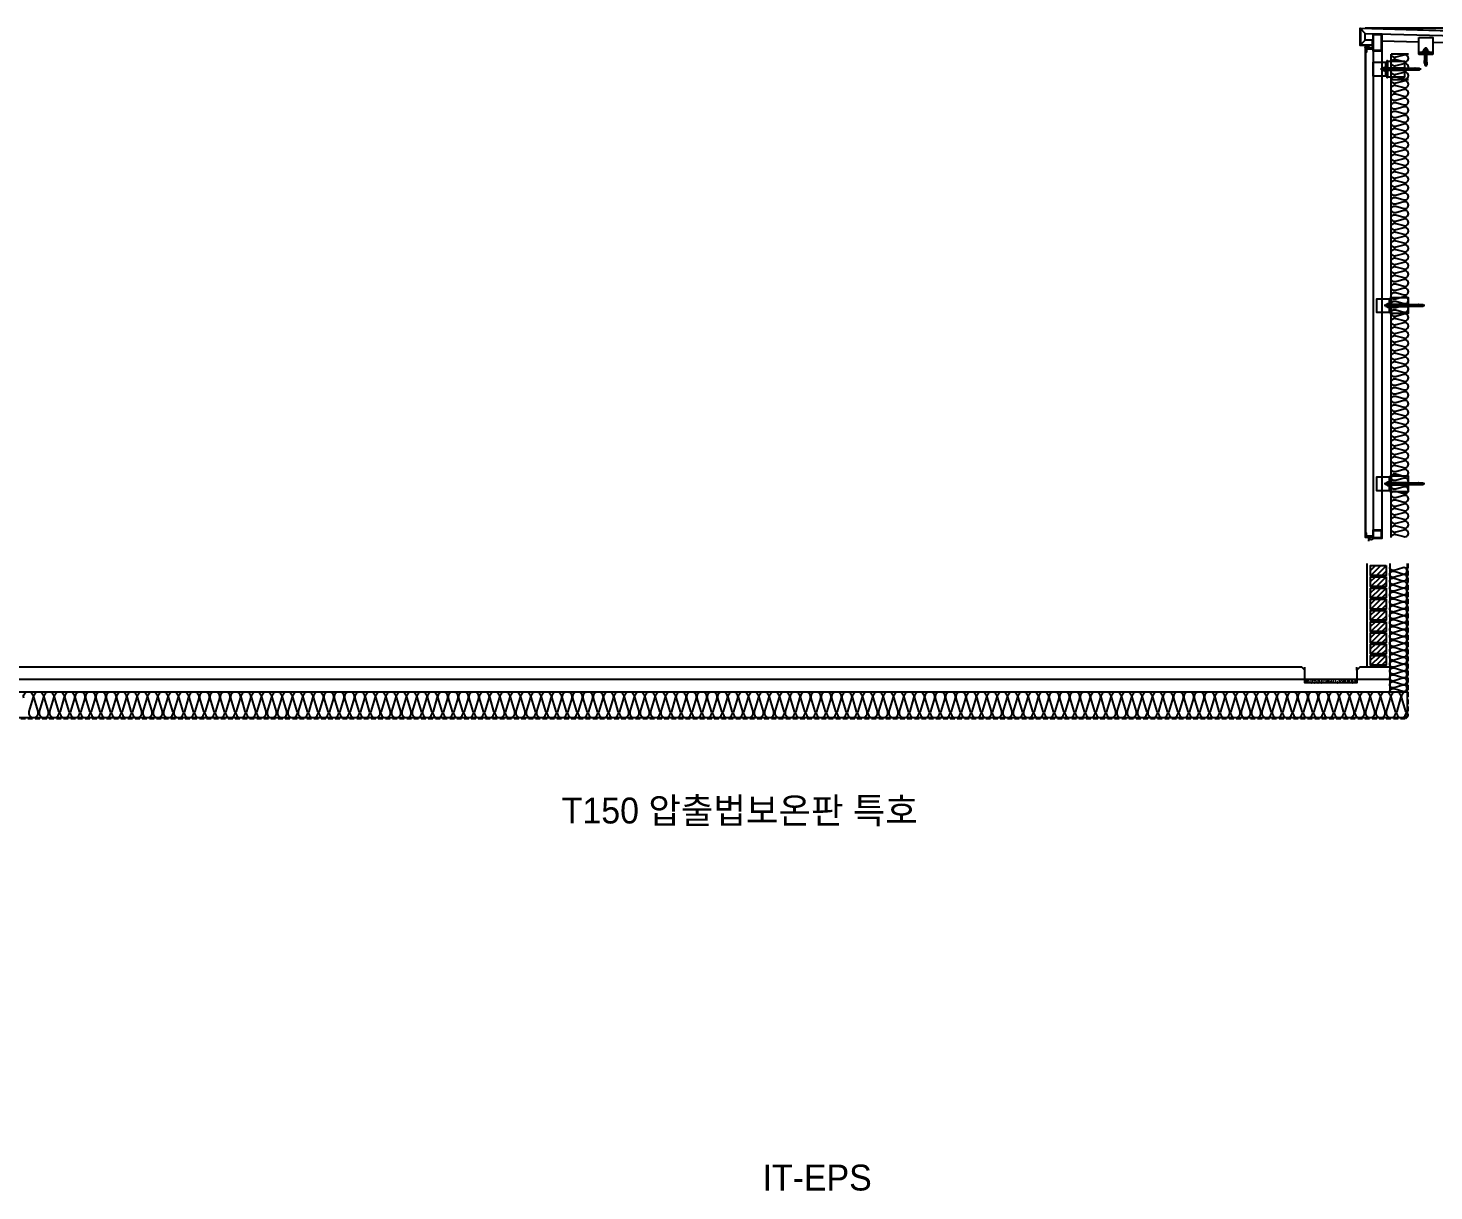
# Model space of a CAD drawing. Header units: millimetres. Extents: x -1320 to 172218, y -4077 to 50350.
# Drawn here: x 25707 to 33847, y 42468 to 49200 of the extents above; entities that cross this region are included whole.
import ezdxf
from ezdxf.enums import TextEntityAlignment as Align

# ---------------------------------------------------------------- set-up
doc = ezdxf.new("R2010")
doc.units = ezdxf.units.MM
doc.header["$LTSCALE"] = 60
doc.linetypes.add('HID', pattern=[2.3, 1.5, -0.8])
for name, color, linetype in [('0-Sheet', 7, 'Continuous'), ('A-ELE-8', 8, 'Continuous'), ('A-ETC-8', 8, 'Continuous'), ('A-FIN', 6, 'Continuous'), ('A-FIN-8', 8, 'Continuous'), ('A-FIN-9', 7, 'Continuous'), ('A-hat', 8, 'Continuous'), ('A-HAT-9', 9, 'Continuous'), ('A-HAT-WIREMESH', 9, 'g_mesh'), ('A-WALL', 3, 'Continuous'), ('A-WP', 1, 'HID'), ('INSUL', 8, 'Continuous'), ('ISL', 251, 'Continuous')]:
    doc.layers.add(name, color=color, linetype=linetype)
for name, color, linetype, plot in [('NOPLOT', 191, 'Continuous', False), ('NOPLOT-TEXT', 11, 'Continuous', False), ('NOPLOT-단열', 21, 'Continuous', False)]:
    doc.layers.add(name, color=color, linetype=linetype, plot=plot)
doc.styles.add('Gdim', font='')
doc.styles.add('Gtx', font='')
doc.styles.get('Gdim').set_extended_font_data('Dotum')
doc.styles.get('Gtx').set_extended_font_data('Dotum')
doc.linetypes.add('g_mesh', pattern='A,10,-0.8,["X",Gdim,S=0.6,R=0,X=-0.15,Y=-0.3],-0.8', length=11.6)

# ---------------------------------------------------------------- blocks, each defined once
blk = doc.blocks.new('너트 M12')
for p, q in [((-9, 0), (9, 0)), ((-9.5, -9), (-9.5, -0.5)), ((9, -9.5), (-9, -9.5)), ((0, -8.3), (0, -1.2)), ((9.5, -0.5), (9.5, -9))]:
    blk.add_line(p, q)
for centre, start, end in [((-9, -0.5), 90, 180), ((-9, -9), 180, 270), ((9, -0.5), 0, 90), ((9, -9), 270, 0)]:
    blk.add_arc(centre, 0.5, start, end)
at = {"extrusion": (0, 0, -1)}
for centre, major_axis, ratio, start_param, end_param in [((-4.8, -0.9), (-4.75, 0.31), 0.185359, -0.024388, 3.141593), ((4.8, -0.9), (4.75, 0.31), 0.185108, 3.141593, 6.30754), ((-4.8, -8.6), (4.75, 0.31), 0.187111, 0, 3.166211), ((4.8, -8.6), (-4.75, 0.31), 0.185991, 3.117121, 6.283185)]:
    blk.add_ellipse(centre, major_axis=major_axis, ratio=ratio, start_param=start_param, end_param=end_param, dxfattribs=at)
blk = doc.blocks.new('A$C4fb6b26a')
at = {"layer": 'A-ETC-8'}
for p, q in [((-277.5, -40), (-42.5, -40)), ((-267.5, -35.5), (-267.5, -44.5)), ((-265.5, -34), (-266, -34)), ((-266, -46), (-265.5, -46)), ((-254.5, -35.5), (-265.5, -34)), ((-265.5, -46), (-254.5, -44.5)), ((-260.1, -34.8), (-260.1, -36.5)), ((-260.1, -43.5), (-260.1, -45.2)), ((-259.6, -37.3), (-257.8, -38.5)), ((-259.6, -42.7), (-257.8, -41.5)), ((-244.1, -33.8), (-259.1, -33.8)), ((-259.1, -46.2), (-244.1, -46.2)), ((-249.6, -39), (-256.2, -39)), ((-249.6, -41), (-256.2, -41)), ((-254.5, -35.5), (-240.5, -35.5)), ((-254.5, -44.5), (-240.5, -44.5)), ((-249.1, -38.5), (-249.1, -38)), ((-249.1, -42), (-249.1, -41.5)), ((-245.1, -42), (-245.1, -38)), ((-244.1, -33.8), (-241.1, -33.8)), ((-244.1, -46.2), (-241.1, -46.2)), ((-241.1, -33.8), (-241.1, -46.2)), ((-240.5, -46), (-240.5, -34)), ((-237.5, -34), (-240.5, -34)), ((-240.5, -46), (-237.5, -46)), ((-237.5, -46), (-237.5, -34)), ((-183.5, -34), (-237.5, -34)), ((-237.5, -46), (-183.5, -46)), ((-183.5, -34), (-74, -34)), ((-74, -46), (-183.5, -46)), ((-80, 0), (-80, -80)), ((-62.7, -44.5), (-52.5, -44.5)), ((-62.5, -34), (-54, -34)), ((-62.5, -35.5), (-52.5, -35.5)), ((-62.5, -46), (-54, -46)), ((-54, -46), (-54, -34)), ((-52.5, -35.5), (-54, -34)), ((-52.5, -44.5), (-54, -46)), ((-52.5, -44.5), (-52.5, -35.5))]:
    blk.add_line(p, q, dxfattribs=at)
for points in [[(-83.5, 4.5), (-83.5, -84.5), (-183.5, -84.5), (-183.5, 4.5)], [(-80, -80), (-74, -80), (-74, 0), (-80, 0)], [(-74, -25), (-74, -55), (-72, -55), (-72, -25)]]:
    blk.add_lwpolyline(points, close=True, dxfattribs=at)
blk.add_lwpolyline([(-80, 7.5), (-80, -87.5, -0.414214), (-81, -88.5), (-83.5, -88.5), (-83.5, 8.5), (-81, 8.5, -0.414214)], format="xyb", close=True, dxfattribs=at)
blk.add_lwpolyline([(-80, -80), (0, -80), (0, 0), (-80, 0)], dxfattribs=at)
for centre, radius, start, end in [((-266, -35.5), 1.5, 90, 180), ((-266, -44.5), 1.5, 180, 270), ((-259.1, -34.8), 1, 90, 180), ((-259.1, -36.5), 1, 180, 236.30993), ((-259.1, -43.5), 1, 123.69007, 180), ((-259.1, -45.2), 1, 180, 270), ((-256.2, -36), 3, 236.30993, 270), ((-256.2, -44), 3, 90, 123.69007), ((-249.6, -38.5), 0.5, 270, 0), ((-249.6, -41.5), 0.5, 0, 90), ((-247.1, -38), 2, 90, 180), ((-247.1, -42), 2, 180, 270), ((-247.1, -38), 2, 0, 90), ((-247.1, -42), 2, 270, 0)]:
    blk.add_arc(centre, radius, start, end, dxfattribs=at)
at = {"layer": 'A-ETC-8', "xscale": -1, "rotation": 90}
blk.add_blockref('너트 M12', (-72, -40), dxfattribs=at)
blk = doc.blocks.new('A$Cae507117')
at = {"layer": 'A-ETC-8'}
for points in [[(-50, 0), (-50, -50), (0, -50), (0, 0)], [(-46.8, -3.2), (-46.8, -46.8), (-3.2, -46.8), (-3.2, -3.2)]]:
    blk.add_lwpolyline(points, close=True, dxfattribs=at)
blk = doc.blocks.new('A$Cab6a45e4')
at = {"layer": 'A-HAT-9'}
h = blk.add_hatch(dxfattribs=at)
h.set_pattern_fill('AR-SAND', color=256, scale=0.3)
h.set_pattern_definition([(37.5, (-113396.389, 321984.363), (-0.4800094, 14.6823971), [0, -11.5824, 0, -12.954, 0, -12.3825]), (7.5, (-113396.389, 321984.363), (13.4856985, 21.504753), [0, -6.2484, 0, -10.4394, 0, -4.0005]), (327.5, (-113405.761, 321984.363), (23.7297711, 0.04311554), [0, -3.81, 0, -13.716, 0, -17.907]), (317.5, (-113405.761, 321984.363), (22.9066936, 6.6878797), [0, -1.905, 0, -8.9916, 0, -10.287])])
h.paths.add_polyline_path([(0, 45), (300, 45), (300, 25), (0, 25)])
at = {"layer": 'A-FIN'}
for points in [[(-18, 116), (0, 98), (0, 25), (300, 25), (300, 98), (318, 116)], [(0, 45), (300, 45)]]:
    blk.add_lwpolyline(points, dxfattribs=at)
at = {"layer": 'NOPLOT'}
for p, q in [((0, 98), (0, 116)), ((300, 98), (300, 116))]:
    blk.add_line(p, q, dxfattribs=at)
blk = doc.blocks.new('A$C632c858f')
at = {"layer": 'A-ETC-8'}
blk.add_arc((-2.8, 0), 24, 341.82483, 18.17517, dxfattribs=at)
blk.add_ellipse((34, 0), major_axis=(7.59, 0), ratio=0.987937, dxfattribs=at)
blk = doc.blocks.new('A$C74a2a393')
at = {"layer": 'A-ETC-8', "elevation": 0}
for points in [[(-50, -100), (-50, 0), (0, 0), (0, -100)], [(-46.8, -96.8), (-46.8, -3.2), (-3.2, -3.2), (-3.2, -96.8)]]:
    blk.add_lwpolyline(points, close=True, dxfattribs=at)
blk = doc.blocks.new('M12-STUD ANCHOR')
at = {"layer": 'A-ETC-8'}
for p, q in [((17.8, 33.7), (17.8, 40.7)), ((28.2, 30.2), (18, 31.2)), ((18, 28.2), (18, 31.2)), ((18, 31.2), (29.2, 31.2)), ((28.2, 27.2), (18, 28.2)), ((28.7, 42.2), (19.2, 42.2)), ((28.7, 32.2), (19.2, 32.2)), ((22.7, 48), (23.9, 49.2)), ((34.7, 48), (22.7, 48)), ((22.7, -20.8), (22.7, 48)), ((23.3, 33.7), (23.3, 40.7)), ((33.5, 49.2), (23.9, 49.2)), ((23.9, -20.8), (23.9, 49.2)), ((28.2, 27.2), (28.2, 30.2)), ((39.5, 28.2), (28.2, 28.2)), ((28.7, 54.2), (28.7, -55.8)), ((28.7, 42.2), (38.2, 42.2)), ((28.7, 32.2), (38.2, 32.2)), ((29.2, 29.2), (29.2, 32.2)), ((39.5, 31.2), (29.2, 32.2)), ((39.5, 28.2), (29.2, 29.2)), ((33.5, 49.2), (34.7, 48)), ((33.5, -20.8), (33.5, 49.2)), ((34.2, 33.7), (34.2, 40.7)), ((34.7, -20.8), (34.7, 48)), ((39.5, 28.2), (39.5, 31.2)), ((39.7, 33.7), (39.7, 40.7)), ((20.5, -38.8), (21.7, -20.8)), ((28.7, -38.8), (20.5, -38.8)), ((21.7, -20.8), (24.3, -20.8)), ((22.7, -18.4), (34.7, -18.4)), ((22.7, -38.8), (22.7, -48.4)), ((22.7, -41.2), (34.7, -41.2)), ((22.7, -42.4), (34.7, -42.4)), ((22.7, -48.4), (28.7, -48.4)), ((28.7, -50.8), (22.7, -48.4)), ((28.7, -20.8), (24.8, -20.8)), ((25.8, -32.3), (32, -26.1)), ((26.2, -32.6), (32.3, -26.5)), ((31.1, -35.9), (27.5, -35.9)), ((31.1, -36.4), (27.5, -36.4)), ((35.7, -20.8), (28.7, -20.8)), ((31.1, -38.8), (28.7, -38.8)), ((28.7, -50.8), (34.7, -48.4)), ((34.7, -48.4), (28.7, -48.4)), ((32.3, -38.8), (36.9, -38.8)), ((34.7, -38.8), (34.7, -48.4)), ((36.9, -38.8), (35.7, -20.8))]:
    blk.add_line(p, q, dxfattribs=at)
for centre, radius, start, end in [((19.2, 40.7), 1.47, 90, 180), ((19.2, 33.7), 1.47, 180, 270), ((21.8, 40.7), 1.47, 360, 90), ((21.8, 33.7), 1.47, 270, 360), ((24.7, 40.7), 1.47, 90, 180), ((24.7, 33.7), 1.47, 180, 270), ((32.8, 40.7), 1.47, 360, 90), ((32.8, 33.7), 1.47, 270, 360), ((35.7, 40.7), 1.47, 90, 180), ((35.7, 33.7), 1.47, 180, 270), ((38.2, 40.7), 1.47, 360, 90), ((38.2, 33.7), 1.47, 270, 360), ((27.7, -21.9), 3.6, 161.96222, 315), ((27.7, -21.9), 3.12, 159.06665, 315), ((27.5, -34), 2.4, 135, 270), ((27.5, -34), 1.92, 135, 270), ((31.1, -25.3), 1.68, 315, 135), ((31.1, -25.3), 1.2, 315, 135), ((31.1, -37.6), 1.68, 314.41531, 90), ((31.1, -37.6), 1.2, 270, 90)]:
    blk.add_arc(centre, radius, start, end, dxfattribs=at)
blk = doc.blocks.new('A$Ca447c92b')
at = {"layer": '0-Sheet'}
for p, q in [((405, 50, 0), (405, 42.8, 0)), ((405, 42.8, 0), (408, 42.8, 0))]:
    blk.add_line(p, q, dxfattribs=at)
at = {"layer": 'A-ETC-8'}
for p, q in [((-220, 100.9, 0), (-247, 127, 0)), ((-220, 100.9, 0), (-220, -117)), ((450, 119.2, 0), (477, 146.9, 0)), ((60, 69.1, 0), (-170, 63.1, 0)), ((355, 77, 0), (140, 71.2, 0)), ((408, 53, 0), (408, 80, 0)), ((477, 53, 0), (450, 80, 0))]:
    blk.add_line(p, q, dxfattribs=at)
at = {"layer": 'A-ETC-8', "elevation": 0}
blk.add_lwpolyline([(408, 80), (450, 80), (450, 119.2), (-220, 100.9)], dxfattribs=at)
for points in [[(140, 94.8), (60, 94.8), (60, 0), (140, 0)], [(140, 8), (140, 0), (60, 0), (60, 8)], [(120, 8), (80, 8), (80, 12), (120, 12)], [(-200, -120), (-230, -120), (-230, -117), (-203, -117), (-203, -90), (-200, -90)]]:
    blk.add_lwpolyline(points, close=True, dxfattribs=at)
at = {"layer": 'A-ETC-8'}
blk.add_arc((-210, -213.7), 64.5, 81.08429, 98.91571, dxfattribs=at)
at = {"layer": 'A-ETC-8', "extrusion": (0, 0, -1)}
blk.add_ellipse((-210, -133.5), major_axis=(0, 10), ratio=0.999542, dxfattribs=at)
at = {"layer": 'A-FIN-9', "elevation": 0}
blk.add_lwpolyline([(408, 42.8), (408, 50), (480, 50), (480, 150), (-250, 130), (-250, -150), (-220, -150), (-220, -123), (-208, -123), (-208, -120), (-223, -120), (-223, -147), (-247, -147), (-247, 127.1), (477, 146.9), (477, 53), (405, 53), (405, 42.8)], close=True, dxfattribs=at)
at = {"layer": 'A-ETC-8', "xscale": -1}
for name, p in [('A$Cae507117', (-220, 100.9, 0)), ('A$C74a2a393', (355, 116.9, 0)), ('M12-STUD ANCHOR', (128.7, -16.2, 0)), ('A$C632c858f', (470.1, 42.5, 0))]:
    blk.add_blockref(name, p, dxfattribs=at)

msp = doc.modelspace()

# ---------------------------------------------------------------- hatches: boundary and pattern name
at = {"layer": 'A-hat', "lineweight": -3}
h = msp.add_hatch(dxfattribs=at)
h.set_pattern_fill('ANSI31', color=256, scale=7, style=0)
h.set_pattern_definition([(45, (-40955.975, 48410.126), (-15.715448, 15.715448), [])])
h.paths.add_polyline_path([(33480, 46088.5), (33570, 46088.5), (33570, 46031.5), (33480, 46031.5)])
h = msp.add_hatch(dxfattribs=at)
h.set_pattern_fill('ANSI31', color=256, scale=7, style=0)
h.set_pattern_definition([(45, (-40955.975, 48345.126), (-15.715448, 15.715448), [])])
h.paths.add_polyline_path([(33480, 46023.5), (33570, 46023.5), (33570, 45966.5), (33480, 45966.5)])
h = msp.add_hatch(dxfattribs=at)
h.set_pattern_fill('ANSI31', color=256, scale=7, style=0)
h.set_pattern_definition([(45, (-40955.975, 48280.126), (-15.715448, 15.715448), [])])
h.paths.add_polyline_path([(33480, 45958.5), (33570, 45958.5), (33570, 45901.5), (33480, 45901.5)])
h = msp.add_hatch(dxfattribs=at)
h.set_pattern_fill('ANSI31', color=256, scale=7, style=0)
h.set_pattern_definition([(45, (-40955.975, 48215.126), (-15.715448, 15.715448), [])])
h.paths.add_polyline_path([(33480, 45893.5), (33570, 45893.5), (33570, 45836.5), (33480, 45836.5)])
h = msp.add_hatch(dxfattribs=at)
h.set_pattern_fill('ANSI31', color=256, scale=7, style=0)
h.set_pattern_definition([(45, (-40955.975, 48150.126), (-15.715448, 15.715448), [])])
h.paths.add_polyline_path([(33480, 45828.5), (33570, 45828.5), (33570, 45771.5), (33480, 45771.5)])
h = msp.add_hatch(dxfattribs=at)
h.set_pattern_fill('ANSI31', color=256, scale=7, style=0)
h.set_pattern_definition([(45, (-40955.975, 48085.126), (-15.715448, 15.715448), [])])
h.paths.add_polyline_path([(33480, 45763.5), (33570, 45763.5), (33570, 45706.5), (33480, 45706.5)])
h = msp.add_hatch(dxfattribs=at)
h.set_pattern_fill('ANSI31', color=256, scale=7, style=0)
h.set_pattern_definition([(45, (-40955.975, 48020.126), (-15.715448, 15.715448), [])])
h.paths.add_polyline_path([(33480, 45698.5), (33570, 45698.5), (33570, 45641.5), (33480, 45641.5)])
h = msp.add_hatch(dxfattribs=at)
h.set_pattern_fill('ANSI31', color=256, scale=7, style=0)
h.set_pattern_definition([(45, (-40955.975, 47955.126), (-15.715448, 15.715448), [])])
h.paths.add_polyline_path([(33480, 45633.5), (33570, 45633.5), (33570, 45576.5), (33480, 45576.5)])
h = msp.add_hatch(dxfattribs=at)
h.set_pattern_fill('ANSI31', color=256, scale=7, style=0)
h.set_pattern_definition([(45, (-40955.975, 47890.126), (-15.715448, 15.715448), [])])
h.paths.add_polyline_path([(33480, 45568.5), (33570, 45568.5), (33570, 45511.5), (33480, 45511.5)])

# ---------------------------------------------------------------- linework, layer by layer
at = {"layer": 'A-ELE-8'}
msp.add_line((40450, 49200), (33450, 49200), dxfattribs=at)
at = {"layer": 'A-ETC-8'}
for p, q in [((33495, 49169.6, 0), (33495, 46295.4, 0)), ((33545, 49168.1, 0), (33545, 46295.4, 0))]:
    msp.add_line(p, q, dxfattribs=at)
at = {"layer": 'A-ETC-8', "elevation": 0}
for points in [[(33458, 49081), (33493, 49081), (33493, 49092), (33495, 49092), (33495, 49079), (33459.7, 49079, -0.226541), (33456, 49075.3), (33456, 49060.7), (33454, 49060.7), (33454, 49077, 0.414214)], [(33458, 46256.4), (33493, 46256.4), (33493, 46245.4), (33495, 46245.4), (33495, 46258.4), (33459.7, 46258.4, 0.226541), (33456, 46262), (33456, 46276.7), (33454, 46276.7), (33454, 46260.4, -0.414214)]]:
    msp.add_lwpolyline(points, format="xyb", close=True, dxfattribs=at)
at = {"layer": 'A-ETC-8'}
msp.add_arc((33425.7, 46241.4, 0), 45.6, 346.13481, 13.86519, dxfattribs=at)
msp.add_ellipse((33484, 46244.9, 0), major_axis=(7.59, 0), ratio=0.987937, dxfattribs=at)
at = {"layer": 'A-FIN'}
for p, q in [((33460, 45500), (33460, 46100)), ((33082, 45500, 0), (24308, 45500, 0)), ((33581.8, 45500, 0), (33418, 45500, 0)), ((33592, 45500), (33418, 45500)), ((33592, 45500), (33418, 45500))]:
    msp.add_line(p, q, dxfattribs=at)
at = {"layer": 'A-FIN', "elevation": 0}
for points in [[(33449.9, 49085), (33449.7, 46252.4), (33495, 46252.4), (33495, 46256.4), (33453.7, 46256.4), (33453.9, 49081)], [(33449.9, 49085), (33491, 49085), (33491, 49081), (33453.9, 49081)]]:
    msp.add_lwpolyline(points, dxfattribs=at)
at = {"layer": 'A-FIN-8'}
for p, q in [((33692, 46100), (33692, 45218.2)), ((24218.2, 45208), (33681.8, 45208, 0)), ((33681.8, 45208), (33692, 45218.2))]:
    msp.add_line(p, q, dxfattribs=at)
at = {"layer": 'A-HAT-WIREMESH', "ltscale": 0.6}
for p, q in [((33100, 45429), (24308, 45429)), ((33592, 45429), (33400, 45429))]:
    msp.add_line(p, q, dxfattribs=at)
at = {"layer": 'A-WALL', "elevation": 0}
for points in [[(33570, 46088.5), (33570, 46031.5), (33480, 46031.5), (33480, 46088.5)], [(33570, 46023.5), (33570, 45966.5), (33480, 45966.5), (33480, 46023.5)], [(33570, 45958.5), (33570, 45901.5), (33480, 45901.5), (33480, 45958.5)], [(33570, 45893.5), (33570, 45836.5), (33480, 45836.5), (33480, 45893.5)], [(33570, 45828.5), (33570, 45771.5), (33480, 45771.5), (33480, 45828.5)], [(33570, 45763.5), (33570, 45706.5), (33480, 45706.5), (33480, 45763.5)], [(33570, 45698.5), (33570, 45641.5), (33480, 45641.5), (33480, 45698.5)], [(33570, 45633.5), (33570, 45576.5), (33480, 45576.5), (33480, 45633.5)], [(33570, 45568.5), (33570, 45511.5), (33480, 45511.5), (33480, 45568.5)]]:
    msp.add_lwpolyline(points, close=True, dxfattribs=at)
at = {"layer": 'A-WP', "ltscale": 0.3}
for p, q in [((33697, 46100), (33697, 45215.1)), ((24215.1, 45203, 0), (33684.9, 45203, 0)), ((33684.9, 45203), (33697, 45215.1))]:
    msp.add_line(p, q, dxfattribs=at)
at = {"layer": 'INSUL'}
for p, q in [((33600, 46250), (33600, 49050)), ((33700, 49050), (33600, 49050)), ((33700, 48900, 0), (33600, 48900, 0)), ((33592, 46100), (33592, 45358)), ((24208, 45358, 0), (33692, 45358))]:
    msp.add_line(p, q, dxfattribs=at)
at = {"layer": 'ISL', "elevation": 0}
for points in [[(33600, 46250, -0.524856), (33627.1, 46268.7), (33672.9, 46256.3, 1.449198), (33672.9, 46293.7), (33627.1, 46281.3, -0.524856), (33600, 46300, -0.524856), (33627.1, 46318.7), (33672.9, 46306.3, 1.449198), (33672.9, 46343.7), (33627.1, 46331.3, -0.524856), (33600, 46350, -0.524856), (33627.1, 46368.7), (33672.9, 46356.3, 1.449198), (33672.9, 46393.7), (33627.1, 46381.3, -0.524856), (33600, 46400, -0.524856), (33627.1, 46418.7), (33672.9, 46406.3, 1.449198), (33672.9, 46443.7), (33627.1, 46431.3, -0.524856), (33600, 46450, -0.524856), (33627.1, 46468.7), (33672.9, 46456.3, 1.449198), (33672.9, 46493.7), (33627.1, 46481.3, -0.524856), (33600, 46500, -0.524856), (33627.1, 46518.7), (33672.9, 46506.3, 1.449198), (33672.9, 46543.7), (33627.1, 46531.3, -0.524856), (33600, 46550, -0.524856), (33627.1, 46568.7), (33672.9, 46556.3, 1.449198), (33672.9, 46593.7), (33627.1, 46581.3, -0.524856), (33600, 46600, -0.524856), (33627.1, 46618.7), (33672.9, 46606.3, 1.449198), (33672.9, 46643.7), (33627.1, 46631.3, -0.524856), (33600, 46650, -0.524856), (33627.1, 46668.7), (33672.9, 46656.3, 1.449198), (33672.9, 46693.7), (33627.1, 46681.3, -0.524856), (33600, 46700, -0.524856), (33627.1, 46718.7), (33672.9, 46706.3, 1.449198), (33672.9, 46743.7), (33627.1, 46731.3, -0.524856), (33600, 46750, -0.524856), (33627.1, 46768.7), (33672.9, 46756.3, 1.449198), (33672.9, 46793.7), (33627.1, 46781.3, -0.524856), (33600, 46800, -0.524856), (33627.1, 46818.7), (33672.9, 46806.3, 1.449198), (33672.9, 46843.7), (33627.1, 46831.3, -0.524856), (33600, 46850, -0.524856), (33627.1, 46868.7), (33672.9, 46856.3, 1.449198), (33672.9, 46893.7), (33627.1, 46881.3, -0.524856), (33600, 46900, -0.524856), (33627.1, 46918.7), (33672.9, 46906.3, 1.449198), (33672.9, 46943.7), (33627.1, 46931.3, -0.524856), (33600, 46950, -0.524856), (33627.1, 46968.7), (33672.9, 46956.3, 1.449198), (33672.9, 46993.7), (33627.1, 46981.3, -0.524856), (33600, 47000, -0.524856), (33627.1, 47018.7), (33672.9, 47006.3, 1.449198), (33672.9, 47043.7), (33627.1, 47031.3, -0.524856), (33600, 47050, -0.524856), (33627.1, 47068.7), (33672.9, 47056.3, 1.449198), (33672.9, 47093.7), (33627.1, 47081.3, -0.524856), (33600, 47100, -0.524856), (33627.1, 47118.7), (33672.9, 47106.3, 1.449198), (33672.9, 47143.7), (33627.1, 47131.3, -0.524856), (33600, 47150, -0.524856), (33627.1, 47168.7), (33672.9, 47156.3, 1.449198), (33672.9, 47193.7), (33627.1, 47181.3, -0.524856), (33600, 47200, -0.524856), (33627.1, 47218.7), (33672.9, 47206.3, 1.449198), (33672.9, 47243.7), (33627.1, 47231.3, -0.524856), (33600, 47250, -0.524856), (33627.1, 47268.7), (33672.9, 47256.3, 1.449198), (33672.9, 47293.7), (33627.1, 47281.3, -0.524856), (33600, 47300, -0.524856), (33627.1, 47318.7), (33672.9, 47306.3, 1.449198), (33672.9, 47343.7), (33627.1, 47331.3, -0.524856), (33600, 47350, -0.524856), (33627.1, 47368.7), (33672.9, 47356.3, 1.449198), (33672.9, 47393.7), (33627.1, 47381.3, -0.524856), (33600, 47400, -0.524856), (33627.1, 47418.7), (33672.9, 47406.3, 1.449198), (33672.9, 47443.7), (33627.1, 47431.3, -0.524856), (33600, 47450, -0.524856), (33627.1, 47468.7), (33672.9, 47456.3, 1.449198), (33672.9, 47493.7), (33627.1, 47481.3, -0.524856), (33600, 47500, -0.524856), (33627.1, 47518.7), (33672.9, 47506.3, 1.449198), (33672.9, 47543.7), (33627.1, 47531.3, -0.524856), (33600, 47550, -0.524856), (33627.1, 47568.7), (33672.9, 47556.3, 1.449198), (33672.9, 47593.7), (33627.1, 47581.3, -0.524856), (33600, 47600, -0.524856), (33627.1, 47618.7), (33672.9, 47606.3, 1.449198), (33672.9, 47643.7), (33627.1, 47631.3, -0.524856), (33600, 47650, -0.524856), (33627.1, 47668.7), (33672.9, 47656.3, 1.449198), (33672.9, 47693.7), (33627.1, 47681.3, -0.524856), (33600, 47700, -0.524856), (33627.1, 47718.7), (33672.9, 47706.3, 1.449198), (33672.9, 47743.7), (33627.1, 47731.3, -0.524856), (33600, 47750, -0.524856), (33627.1, 47768.7), (33672.9, 47756.3, 1.449198), (33672.9, 47793.7), (33627.1, 47781.3, -0.524856), (33600, 47800, -0.524856), (33627.1, 47818.7), (33672.9, 47806.3, 1.449198), (33672.9, 47843.7), (33627.1, 47831.3, -0.524856), (33600, 47850, -0.524856), (33627.1, 47868.7), (33672.9, 47856.3, 1.449198), (33672.9, 47893.7), (33627.1, 47881.3, -0.524856), (33600, 47900, -0.524856), (33627.1, 47918.7), (33672.9, 47906.3, 1.449198), (33672.9, 47943.7), (33627.1, 47931.3, -0.524856), (33600, 47950, -0.524856), (33627.1, 47968.7), (33672.9, 47956.3, 1.449198), (33672.9, 47993.7), (33627.1, 47981.3, -0.524856), (33600, 48000, -0.524856), (33627.1, 48018.7), (33672.9, 48006.3, 1.449198), (33672.9, 48043.7), (33627.1, 48031.3, -0.524856), (33600, 48050, -0.524856), (33627.1, 48068.7), (33672.9, 48056.3, 1.449198), (33672.9, 48093.7), (33627.1, 48081.3, -0.524856), (33600, 48100, -0.524856), (33627.1, 48118.7), (33672.9, 48106.3, 1.449198), (33672.9, 48143.7), (33627.1, 48131.3, -0.524856), (33600, 48150, -0.524856), (33627.1, 48168.7), (33672.9, 48156.3, 1.449198), (33672.9, 48193.7), (33627.1, 48181.3, -0.524856), (33600, 48200, -0.524856), (33627.1, 48218.7), (33672.9, 48206.3, 1.449198), (33672.9, 48243.7), (33627.1, 48231.3, -0.524856), (33600, 48250, -0.524856), (33627.1, 48268.7), (33672.9, 48256.3, 1.449198), (33672.9, 48293.7), (33627.1, 48281.3, -0.524856), (33600, 48300, -0.524856), (33627.1, 48318.7), (33672.9, 48306.3, 1.449198), (33672.9, 48343.7), (33627.1, 48331.3, -0.524856), (33600, 48350, -0.524856), (33627.1, 48368.7), (33672.9, 48356.3, 1.449198), (33672.9, 48393.7), (33627.1, 48381.3, -0.524856), (33600, 48400, -0.524856), (33627.1, 48418.7), (33672.9, 48406.3, 1.449198), (33672.9, 48443.7), (33627.1, 48431.3, -0.524856), (33600, 48450, -0.524856), (33627.1, 48468.7), (33672.9, 48456.3, 1.449198), (33672.9, 48493.7), (33627.1, 48481.3, -0.524856), (33600, 48500, -0.524856), (33627.1, 48518.7), (33672.9, 48506.3, 1.449198), (33672.9, 48543.7), (33627.1, 48531.3, -0.524856), (33600, 48550, -0.524856), (33627.1, 48568.7), (33672.9, 48556.3, 1.449198), (33672.9, 48593.7), (33627.1, 48581.3, -0.524856), (33600, 48600, -0.524856), (33627.1, 48618.7), (33672.9, 48606.3, 1.449198), (33672.9, 48643.7), (33627.1, 48631.3, -0.524856), (33600, 48650, -0.524856), (33627.1, 48668.7), (33672.9, 48656.3, 1.449198), (33672.9, 48693.7), (33627.1, 48681.3, -0.524856), (33600, 48700, -0.524856), (33627.1, 48718.7), (33672.9, 48706.3, 1.449198), (33672.9, 48743.7), (33627.1, 48731.3, -0.524856), (33600, 48750, -0.524856), (33627.1, 48768.7), (33672.9, 48756.3, 1.449198), (33672.9, 48793.7), (33627.1, 48781.3, -0.524856), (33600, 48800, -0.524856), (33627.1, 48818.7), (33672.9, 48806.3, 1.449198), (33672.9, 48843.7), (33627.1, 48831.3, -0.524856), (33600, 48850, -0.524856), (33627.1, 48868.7), (33672.9, 48856.3, 1.449198), (33672.9, 48893.7), (33627.1, 48881.3, -0.524856), (33600, 48900, -0.524856), (33627.1, 48918.7), (33672.9, 48906.3, 1.449198), (33672.9, 48943.7), (33627.1, 48931.3, -0.524856), (33600, 48950, -0.524856), (33627.1, 48968.7), (33672.9, 48956.3, 1.449198), (33672.9, 48993.7), (33627.1, 48981.3, -0.524856), (33600, 49000, -0.524856), (33627.1, 49018.7), (33672.9, 49006.3, 1.449198), (33672.9, 49043.7), (33627.1, 49031.3, -0.524807), (33600, 49050, -0.524807)], [(33592, 45358, -0.509267), (33616.2, 45375.7), (33667.8, 45360.4, 1.372593), (33667.8, 45395.7), (33616.2, 45380.4, -0.509267), (33592, 45398, -0.509267), (33616.2, 45415.7), (33667.8, 45400.4, 1.372593), (33667.8, 45435.7), (33616.2, 45420.4, -0.509267), (33592, 45438, -0.509267), (33616.2, 45455.7), (33667.8, 45440.4, 1.372593), (33667.8, 45475.7), (33616.2, 45460.4, -0.509267), (33592, 45478, -0.509267), (33616.2, 45495.7), (33667.8, 45480.4, 1.372593), (33667.8, 45515.7), (33616.2, 45500.4, -0.509267), (33592, 45518, -0.509267), (33616.2, 45535.7), (33667.8, 45520.4, 1.372593), (33667.8, 45555.7), (33616.2, 45540.4, -0.509267), (33592, 45558, -0.509267), (33616.2, 45575.7), (33667.8, 45560.4, 1.372593), (33667.8, 45595.7), (33616.2, 45580.4, -0.509267), (33592, 45598, -0.509267), (33616.2, 45615.7), (33667.8, 45600.4, 1.372593), (33667.8, 45635.7), (33616.2, 45620.4, -0.509267), (33592, 45638, -0.509267), (33616.2, 45655.7), (33667.8, 45640.4, 1.372593), (33667.8, 45675.7), (33616.2, 45660.4, -0.509267), (33592, 45678, -0.509267), (33616.2, 45695.7), (33667.8, 45680.4, 1.372593), (33667.8, 45715.7), (33616.2, 45700.4, -0.509267), (33592, 45718, -0.509267), (33616.2, 45735.7), (33667.8, 45720.4, 1.372593), (33667.8, 45755.7), (33616.2, 45740.4, -0.509267), (33592, 45758, -0.509267), (33616.2, 45775.7), (33667.8, 45760.4, 1.372593), (33667.8, 45795.7), (33616.2, 45780.4, -0.509267), (33592, 45798, -0.509267), (33616.2, 45815.7), (33667.8, 45800.4, 1.372593), (33667.8, 45835.7), (33616.2, 45820.4, -0.509267), (33592, 45838, -0.509267), (33616.2, 45855.7), (33667.8, 45840.4, 1.372593), (33667.8, 45875.7), (33616.2, 45860.4, -0.509267), (33592, 45878, -0.509267), (33616.2, 45895.7), (33667.8, 45880.4, 1.372593), (33667.8, 45915.7), (33616.2, 45900.4, -0.509267), (33592, 45918, -0.509267), (33616.2, 45935.7), (33667.8, 45920.4, 1.372593), (33667.8, 45955.7), (33616.2, 45940.4, -0.509267), (33592, 45958, -0.509267), (33616.2, 45975.7), (33667.8, 45960.4, 1.372593), (33667.8, 45995.7), (33616.2, 45980.4, -0.509267), (33592, 45998, -0.509267), (33616.2, 46015.7), (33667.8, 46000.4, 1.372593), (33667.8, 46035.7), (33616.2, 46020.4, -0.509267), (33592, 46038, -0.509267), (33616.2, 46055.7), (33667.8, 46040.4, 1.372593), (33667.8, 46075.7), (33616.2, 46060.4, -0.509267), (33592, 46078)], [(25681.5, 45321.6, -0.509267), (25708, 45358, -0.509267), (25734.5, 45321.6), (25711.5, 45244.4, 1.372593), (25764.5, 45244.4), (25741.5, 45321.6, -0.509267), (25768, 45358, -0.509267), (25794.5, 45321.6), (25771.5, 45244.4, 1.372593), (25824.5, 45244.4), (25801.5, 45321.6, -0.509267), (25828, 45358, -0.509267), (25854.5, 45321.6), (25831.5, 45244.4, 1.372593), (25884.5, 45244.4), (25861.5, 45321.6, -0.509267), (25888, 45358, -0.509267), (25914.5, 45321.6), (25891.5, 45244.4, 1.372593), (25944.5, 45244.4), (25921.5, 45321.6, -0.509267), (25948, 45358, -0.509267), (25974.5, 45321.6), (25951.5, 45244.4, 1.372593), (26004.5, 45244.4), (25981.5, 45321.6, -0.509267), (26008, 45358, -0.509267), (26034.5, 45321.6), (26011.5, 45244.4, 1.372593), (26064.5, 45244.4), (26041.5, 45321.6, -0.509267), (26068, 45358, -0.509267), (26094.5, 45321.6), (26071.5, 45244.4, 1.372593), (26124.5, 45244.4), (26101.5, 45321.6, -0.509267), (26128, 45358, -0.509267), (26154.5, 45321.6), (26131.5, 45244.4, 1.372593), (26184.5, 45244.4), (26161.5, 45321.6, -0.509267), (26188, 45358, -0.509267), (26214.5, 45321.6), (26191.5, 45244.4, 1.372593), (26244.5, 45244.4), (26221.5, 45321.6, -0.509267), (26248, 45358, -0.509267), (26274.5, 45321.6), (26251.5, 45244.4, 1.372593), (26304.5, 45244.4), (26281.5, 45321.6, -0.509267), (26308, 45358, -0.509267), (26334.5, 45321.6), (26311.5, 45244.4, 1.372593), (26364.5, 45244.4), (26341.5, 45321.6, -0.509267), (26368, 45358, -0.509267), (26394.5, 45321.6), (26371.5, 45244.4, 1.372593), (26424.5, 45244.4), (26401.5, 45321.6, -0.509267), (26428, 45358, -0.509267), (26454.5, 45321.6), (26431.5, 45244.4, 1.372593), (26484.5, 45244.4), (26461.5, 45321.6, -0.509267), (26488, 45358, -0.509267), (26514.5, 45321.6), (26491.5, 45244.4, 1.372593), (26544.5, 45244.4), (26521.5, 45321.6, -0.509267), (26548, 45358, -0.509267), (26574.5, 45321.6), (26551.5, 45244.4, 1.372593), (26604.5, 45244.4), (26581.5, 45321.6, -0.509267), (26608, 45358, -0.509267), (26634.5, 45321.6), (26611.5, 45244.4, 1.372593), (26664.5, 45244.4), (26641.5, 45321.6, -0.509267), (26668, 45358, -0.509267), (26694.5, 45321.6), (26671.5, 45244.4, 1.372593), (26724.5, 45244.4), (26701.5, 45321.6, -0.509267), (26728, 45358, -0.509267), (26754.5, 45321.6), (26731.5, 45244.4, 1.372593), (26784.5, 45244.4), (26761.5, 45321.6, -0.509267), (26788, 45358, -0.509267), (26814.5, 45321.6), (26791.5, 45244.4, 1.372593), (26844.5, 45244.4), (26821.5, 45321.6, -0.509267), (26848, 45358, -0.509267), (26874.5, 45321.6), (26851.5, 45244.4, 1.372593), (26904.5, 45244.4), (26881.5, 45321.6, -0.509267), (26908, 45358, -0.509267), (26934.5, 45321.6), (26911.5, 45244.4, 1.372593), (26964.5, 45244.4), (26941.5, 45321.6, -0.509267), (26968, 45358, -0.509267), (26994.5, 45321.6), (26971.5, 45244.4, 1.372593), (27024.5, 45244.4), (27001.5, 45321.6, -0.509267), (27028, 45358, -0.509267), (27054.5, 45321.6), (27031.5, 45244.4, 1.372593), (27084.5, 45244.4), (27061.5, 45321.6, -0.509267), (27088, 45358, -0.509267), (27114.5, 45321.6), (27091.5, 45244.4, 1.372593), (27144.5, 45244.4), (27121.5, 45321.6, -0.509267), (27148, 45358, -0.509267), (27174.5, 45321.6), (27151.5, 45244.4, 1.372593), (27204.5, 45244.4), (27181.5, 45321.6, -0.509267), (27208, 45358, -0.509267), (27234.5, 45321.6), (27211.5, 45244.4, 1.372593), (27264.5, 45244.4), (27241.5, 45321.6, -0.509267), (27268, 45358, -0.509267), (27294.5, 45321.6), (27271.5, 45244.4, 1.372593), (27324.5, 45244.4), (27301.5, 45321.6, -0.509267), (27328, 45358, -0.509267), (27354.5, 45321.6), (27331.5, 45244.4, 1.372593), (27384.5, 45244.4), (27361.5, 45321.6, -0.509267), (27388, 45358, -0.509267), (27414.5, 45321.6), (27391.5, 45244.4, 1.372593), (27444.5, 45244.4), (27421.5, 45321.6, -0.509267), (27448, 45358, -0.509267), (27474.5, 45321.6), (27451.5, 45244.4, 1.372593), (27504.5, 45244.4), (27481.5, 45321.6, -0.509267), (27508, 45358, -0.509267), (27534.5, 45321.6), (27511.5, 45244.4, 1.372593), (27564.5, 45244.4), (27541.5, 45321.6, -0.509267), (27568, 45358, -0.509267), (27594.5, 45321.6), (27571.5, 45244.4, 1.372593), (27624.5, 45244.4), (27601.5, 45321.6, -0.509267), (27628, 45358, -0.509267), (27654.5, 45321.6), (27631.5, 45244.4, 1.372593), (27684.5, 45244.4), (27661.5, 45321.6, -0.509267), (27688, 45358, -0.509267), (27714.5, 45321.6), (27691.5, 45244.4, 1.372593), (27744.5, 45244.4), (27721.5, 45321.6, -0.509267), (27748, 45358, -0.509267), (27774.5, 45321.6), (27751.5, 45244.4, 1.372593), (27804.5, 45244.4), (27781.5, 45321.6, -0.509267), (27808, 45358, -0.509267), (27834.5, 45321.6), (27811.5, 45244.4, 1.372593), (27864.5, 45244.4), (27841.5, 45321.6, -0.509267), (27868, 45358, -0.509267), (27894.5, 45321.6), (27871.5, 45244.4, 1.372593), (27924.5, 45244.4), (27901.5, 45321.6, -0.509267), (27928, 45358, -0.509267), (27954.5, 45321.6), (27931.5, 45244.4, 1.372593), (27984.5, 45244.4), (27961.5, 45321.6, -0.509267), (27988, 45358, -0.509267), (28014.5, 45321.6), (27991.5, 45244.4, 1.372593), (28044.5, 45244.4), (28021.5, 45321.6, -0.509267), (28048, 45358, -0.509267), (28074.5, 45321.6), (28051.5, 45244.4, 1.372593), (28104.5, 45244.4), (28081.5, 45321.6, -0.509267), (28108, 45358, -0.509267), (28134.5, 45321.6), (28111.5, 45244.4, 1.372593), (28164.5, 45244.4), (28141.5, 45321.6, -0.509267), (28168, 45358, -0.509267), (28194.5, 45321.6), (28171.5, 45244.4, 1.372593), (28224.5, 45244.4), (28201.5, 45321.6, -0.509267), (28228, 45358, -0.509267), (28254.5, 45321.6), (28231.5, 45244.4, 1.372593), (28284.5, 45244.4), (28261.5, 45321.6, -0.509267), (28288, 45358, -0.509267), (28314.5, 45321.6), (28291.5, 45244.4, 1.372593), (28344.5, 45244.4), (28321.5, 45321.6, -0.509267), (28348, 45358, -0.509267), (28374.5, 45321.6), (28351.5, 45244.4, 1.372593), (28404.5, 45244.4), (28381.5, 45321.6, -0.509267), (28408, 45358, -0.509267), (28434.5, 45321.6), (28411.5, 45244.4, 1.372593), (28464.5, 45244.4), (28441.5, 45321.6, -0.509267), (28468, 45358, -0.509267), (28494.5, 45321.6), (28471.5, 45244.4, 1.372593), (28524.5, 45244.4), (28501.5, 45321.6, -0.509267), (28528, 45358, -0.509267), (28554.5, 45321.6), (28531.5, 45244.4, 1.372593), (28584.5, 45244.4), (28561.5, 45321.6, -0.509267), (28588, 45358, -0.509267), (28614.5, 45321.6), (28591.5, 45244.4, 1.372593), (28644.5, 45244.4), (28621.5, 45321.6, -0.509267), (28648, 45358, -0.509267), (28674.5, 45321.6), (28651.5, 45244.4, 1.372593), (28704.5, 45244.4), (28681.5, 45321.6, -0.509267), (28708, 45358, -0.509267), (28734.5, 45321.6), (28711.5, 45244.4, 1.372593), (28764.5, 45244.4), (28741.5, 45321.6, -0.509267), (28768, 45358, -0.509267), (28794.5, 45321.6), (28771.5, 45244.4, 1.372593), (28824.5, 45244.4), (28801.5, 45321.6, -0.509267), (28828, 45358, -0.509267), (28854.5, 45321.6), (28831.5, 45244.4, 1.372593), (28884.5, 45244.4), (28861.5, 45321.6, -0.509267), (28888, 45358, -0.509267), (28914.5, 45321.6), (28891.5, 45244.4, 1.372593), (28944.5, 45244.4), (28921.5, 45321.6, -0.509267), (28948, 45358, -0.509267), (28974.5, 45321.6), (28951.5, 45244.4, 1.372593), (29004.5, 45244.4), (28981.5, 45321.6, -0.509267), (29008, 45358, -0.509267), (29034.5, 45321.6), (29011.5, 45244.4, 1.372593), (29064.5, 45244.4), (29041.5, 45321.6, -0.509267), (29068, 45358, -0.509267), (29094.5, 45321.6), (29071.5, 45244.4, 1.372593), (29124.5, 45244.4), (29101.5, 45321.6, -0.509267), (29128, 45358, -0.509267), (29154.5, 45321.6), (29131.5, 45244.4, 1.372593), (29184.5, 45244.4), (29161.5, 45321.6, -0.509267), (29188, 45358, -0.509267), (29214.5, 45321.6), (29191.5, 45244.4, 1.372593), (29244.5, 45244.4), (29221.5, 45321.6, -0.509267), (29248, 45358, -0.509267), (29274.5, 45321.6), (29251.5, 45244.4, 1.372593), (29304.5, 45244.4), (29281.5, 45321.6, -0.509267), (29308, 45358, -0.509267), (29334.5, 45321.6), (29311.5, 45244.4, 1.372593), (29364.5, 45244.4), (29341.5, 45321.6, -0.509267), (29368, 45358, -0.509267), (29394.5, 45321.6), (29371.5, 45244.4, 1.372593), (29424.5, 45244.4), (29401.5, 45321.6, -0.509267), (29428, 45358, -0.509267), (29454.5, 45321.6), (29431.5, 45244.4, 1.372593), (29484.5, 45244.4), (29461.5, 45321.6, -0.509267), (29488, 45358, -0.509267), (29514.5, 45321.6), (29491.5, 45244.4, 1.372593), (29544.5, 45244.4), (29521.5, 45321.6, -0.509267), (29548, 45358, -0.509267), (29574.5, 45321.6), (29551.5, 45244.4, 1.372593), (29604.5, 45244.4), (29581.5, 45321.6, -0.509267), (29608, 45358, -0.509267), (29634.5, 45321.6), (29611.5, 45244.4, 1.372593), (29664.5, 45244.4), (29641.5, 45321.6, -0.509267), (29668, 45358, -0.509267), (29694.5, 45321.6), (29671.5, 45244.4, 1.372593), (29724.5, 45244.4), (29701.5, 45321.6, -0.509267), (29728, 45358, -0.509267), (29754.5, 45321.6), (29731.5, 45244.4, 1.372593), (29784.5, 45244.4), (29761.5, 45321.6, -0.509267), (29788, 45358, -0.509267), (29814.5, 45321.6), (29791.5, 45244.4, 1.372593), (29844.5, 45244.4), (29821.5, 45321.6, -0.509267), (29848, 45358, -0.509267), (29874.5, 45321.6), (29851.5, 45244.4, 1.372593), (29904.5, 45244.4), (29881.5, 45321.6, -0.509267), (29908, 45358, -0.509267), (29934.5, 45321.6), (29911.5, 45244.4, 1.372593), (29964.5, 45244.4), (29941.5, 45321.6, -0.509267), (29968, 45358, -0.509267), (29994.5, 45321.6), (29971.5, 45244.4, 1.372593), (30024.5, 45244.4), (30001.5, 45321.6, -0.509267), (30028, 45358, -0.509267), (30054.5, 45321.6), (30031.5, 45244.4, 1.372593), (30084.5, 45244.4), (30061.5, 45321.6, -0.509267), (30088, 45358, -0.509267), (30114.5, 45321.6), (30091.5, 45244.4, 1.372593), (30144.5, 45244.4), (30121.5, 45321.6, -0.509267), (30148, 45358, -0.509267), (30174.5, 45321.6), (30151.5, 45244.4, 1.372593), (30204.5, 45244.4), (30181.5, 45321.6, -0.509267), (30208, 45358, -0.509267), (30234.5, 45321.6), (30211.5, 45244.4, 1.372593), (30264.5, 45244.4), (30241.5, 45321.6, -0.509267), (30268, 45358, -0.509267), (30294.5, 45321.6), (30271.5, 45244.4, 1.372593), (30324.5, 45244.4), (30301.5, 45321.6, -0.509267), (30328, 45358, -0.509267), (30354.5, 45321.6), (30331.5, 45244.4, 1.372593), (30384.5, 45244.4), (30361.5, 45321.6, -0.509267), (30388, 45358, -0.509267), (30414.5, 45321.6), (30391.5, 45244.4, 1.372593), (30444.5, 45244.4), (30421.5, 45321.6, -0.509267), (30448, 45358, -0.509267), (30474.5, 45321.6), (30451.5, 45244.4, 1.372593), (30504.5, 45244.4), (30481.5, 45321.6, -0.509267), (30508, 45358, -0.509267), (30534.5, 45321.6), (30511.5, 45244.4, 1.372593), (30564.5, 45244.4), (30541.5, 45321.6, -0.509267), (30568, 45358, -0.509267), (30594.5, 45321.6), (30571.5, 45244.4, 1.372593), (30624.5, 45244.4), (30601.5, 45321.6, -0.509267), (30628, 45358, -0.509267), (30654.5, 45321.6), (30631.5, 45244.4, 1.372593), (30684.5, 45244.4), (30661.5, 45321.6, -0.509267), (30688, 45358, -0.509267), (30714.5, 45321.6), (30691.5, 45244.4, 1.372593), (30744.5, 45244.4), (30721.5, 45321.6, -0.509267), (30748, 45358, -0.509267), (30774.5, 45321.6), (30751.5, 45244.4, 1.372593), (30804.5, 45244.4), (30781.5, 45321.6, -0.509267), (30808, 45358, -0.509267), (30834.5, 45321.6), (30811.5, 45244.4, 1.372593), (30864.5, 45244.4), (30841.5, 45321.6, -0.509267), (30868, 45358, -0.509267), (30894.5, 45321.6), (30871.5, 45244.4, 1.372593), (30924.5, 45244.4), (30901.5, 45321.6, -0.509267), (30928, 45358, -0.509267), (30954.5, 45321.6), (30931.5, 45244.4, 1.372593), (30984.5, 45244.4), (30961.5, 45321.6, -0.509267), (30988, 45358, -0.509267), (31014.5, 45321.6), (30991.5, 45244.4, 1.372593), (31044.5, 45244.4), (31021.5, 45321.6, -0.509267), (31048, 45358, -0.509267), (31074.5, 45321.6), (31051.5, 45244.4, 1.372593), (31104.5, 45244.4), (31081.5, 45321.6, -0.509267), (31108, 45358, -0.509267), (31134.5, 45321.6), (31111.5, 45244.4, 1.372593), (31164.5, 45244.4), (31141.5, 45321.6, -0.509267), (31168, 45358, -0.509267), (31194.5, 45321.6), (31171.5, 45244.4, 1.372593), (31224.5, 45244.4), (31201.5, 45321.6, -0.509267), (31228, 45358, -0.509267), (31254.5, 45321.6), (31231.5, 45244.4, 1.372593), (31284.5, 45244.4), (31261.5, 45321.6, -0.509267), (31288, 45358, -0.509267), (31314.5, 45321.6), (31291.5, 45244.4, 1.372593), (31344.5, 45244.4), (31321.5, 45321.6, -0.509267), (31348, 45358, -0.509267), (31374.5, 45321.6), (31351.5, 45244.4, 1.372593), (31404.5, 45244.4), (31381.5, 45321.6, -0.509267), (31408, 45358, -0.509267), (31434.5, 45321.6), (31411.5, 45244.4, 1.372593), (31464.5, 45244.4), (31441.5, 45321.6, -0.509267), (31468, 45358, -0.509267), (31494.5, 45321.6), (31471.5, 45244.4, 1.372593), (31524.5, 45244.4), (31501.5, 45321.6, -0.509267), (31528, 45358, -0.509267), (31554.5, 45321.6), (31531.5, 45244.4, 1.372593), (31584.5, 45244.4), (31561.5, 45321.6, -0.509267), (31588, 45358, -0.509267), (31614.5, 45321.6), (31591.5, 45244.4, 1.372593), (31644.5, 45244.4), (31621.5, 45321.6, -0.509267), (31648, 45358, -0.509267), (31674.5, 45321.6), (31651.5, 45244.4, 1.372593), (31704.5, 45244.4), (31681.5, 45321.6, -0.509267), (31708, 45358, -0.509267), (31734.5, 45321.6), (31711.5, 45244.4, 1.372593), (31764.5, 45244.4), (31741.5, 45321.6, -0.509267), (31768, 45358, -0.509267), (31794.5, 45321.6), (31771.5, 45244.4, 1.372593), (31824.5, 45244.4), (31801.5, 45321.6, -0.509267), (31828, 45358, -0.509267), (31854.5, 45321.6), (31831.5, 45244.4, 1.372593), (31884.5, 45244.4), (31861.5, 45321.6, -0.509267), (31888, 45358, -0.509267), (31914.5, 45321.6), (31891.5, 45244.4, 1.372593), (31944.5, 45244.4), (31921.5, 45321.6, -0.509267), (31948, 45358, -0.509267), (31974.5, 45321.6), (31951.5, 45244.4, 1.372593), (32004.5, 45244.4), (31981.5, 45321.6, -0.509267), (32008, 45358, -0.509267), (32034.5, 45321.6), (32011.5, 45244.4, 1.372593), (32064.5, 45244.4), (32041.5, 45321.6, -0.509267), (32068, 45358, -0.509267), (32094.5, 45321.6), (32071.5, 45244.4, 1.372593), (32124.5, 45244.4), (32101.5, 45321.6, -0.509267), (32128, 45358, -0.509267), (32154.5, 45321.6), (32131.5, 45244.4, 1.372593), (32184.5, 45244.4), (32161.5, 45321.6, -0.509267), (32188, 45358, -0.509267), (32214.5, 45321.6), (32191.5, 45244.4, 1.372593), (32244.5, 45244.4), (32221.5, 45321.6, -0.509267), (32248, 45358, -0.509267), (32274.5, 45321.6), (32251.5, 45244.4, 1.372593), (32304.5, 45244.4), (32281.5, 45321.6, -0.509267), (32308, 45358, -0.509267), (32334.5, 45321.6), (32311.5, 45244.4, 1.372593), (32364.5, 45244.4), (32341.5, 45321.6, -0.509267), (32368, 45358, -0.509267), (32394.5, 45321.6), (32371.5, 45244.4, 1.372593), (32424.5, 45244.4), (32401.5, 45321.6, -0.509267), (32428, 45358, -0.509267), (32454.5, 45321.6), (32431.5, 45244.4, 1.372593), (32484.5, 45244.4), (32461.5, 45321.6, -0.509267), (32488, 45358, -0.509267), (32514.5, 45321.6), (32491.5, 45244.4, 1.372593), (32544.5, 45244.4), (32521.5, 45321.6, -0.509267), (32548, 45358, -0.509267), (32574.5, 45321.6), (32551.5, 45244.4, 1.372593), (32604.5, 45244.4), (32581.5, 45321.6, -0.509267), (32608, 45358, -0.509267), (32634.5, 45321.6), (32611.5, 45244.4, 1.372593), (32664.5, 45244.4), (32641.5, 45321.6, -0.509267), (32668, 45358, -0.509267), (32694.5, 45321.6), (32671.5, 45244.4, 1.372593), (32724.5, 45244.4), (32701.5, 45321.6, -0.509267), (32728, 45358, -0.509267), (32754.5, 45321.6), (32731.5, 45244.4, 1.372593), (32784.5, 45244.4), (32761.5, 45321.6, -0.509267), (32788, 45358, -0.509267), (32814.5, 45321.6), (32791.5, 45244.4, 1.372593), (32844.5, 45244.4), (32821.5, 45321.6, -0.509267), (32848, 45358, -0.509267), (32874.5, 45321.6), (32851.5, 45244.4, 1.372593), (32904.5, 45244.4), (32881.5, 45321.6, -0.509267), (32908, 45358, -0.509267), (32934.5, 45321.6), (32911.5, 45244.4, 1.372593), (32964.5, 45244.4), (32941.5, 45321.6, -0.509267), (32968, 45358, -0.509267), (32994.5, 45321.6), (32971.5, 45244.4, 1.372593), (33024.5, 45244.4), (33001.5, 45321.6, -0.509267), (33028, 45358, -0.509267), (33054.5, 45321.6), (33031.5, 45244.4, 1.372593), (33084.5, 45244.4), (33061.5, 45321.6, -0.509267), (33088, 45358, -0.509267), (33114.5, 45321.6), (33091.5, 45244.4, 1.372593), (33144.5, 45244.4), (33121.5, 45321.6, -0.509267), (33148, 45358, -0.509267), (33174.5, 45321.6), (33151.5, 45244.4, 1.372593), (33204.5, 45244.4), (33181.5, 45321.6, -0.509267), (33208, 45358, -0.509267), (33234.5, 45321.6), (33211.5, 45244.4, 1.372593), (33264.5, 45244.4), (33241.5, 45321.6, -0.509267), (33268, 45358, -0.509267), (33294.5, 45321.6), (33271.5, 45244.4, 1.372593), (33324.5, 45244.4), (33301.5, 45321.6, -0.509267), (33328, 45358, -0.509267), (33354.5, 45321.6), (33331.5, 45244.4, 1.372593), (33384.5, 45244.4), (33361.5, 45321.6, -0.509267), (33388, 45358, -0.509267), (33414.5, 45321.6), (33391.5, 45244.4, 1.372593), (33444.5, 45244.4), (33421.5, 45321.6, -0.509267), (33448, 45358, -0.509267), (33474.5, 45321.6), (33451.5, 45244.4, 1.372593), (33504.5, 45244.4), (33481.5, 45321.6, -0.509267), (33508, 45358, -0.509267), (33534.5, 45321.6), (33511.5, 45244.4, 1.372593), (33564.5, 45244.4), (33541.5, 45321.6, -0.509267), (33568, 45358, -0.509267), (33594.5, 45321.6), (33571.5, 45244.4, 1.372593), (33624.5, 45244.4), (33601.5, 45321.6, -0.509267), (33628, 45358, -0.509267), (33654.5, 45321.6), (33631.5, 45244.4, 1.372593), (33684.5, 45244.4), (33661.5, 45321.6, -0.509267), (33688, 45358)]]:
    msp.add_lwpolyline(points, format="xyb", dxfattribs=at)

# ---------------------------------------------------------------- block references
at = {"layer": '0-Sheet', "xscale": -1}
msp.add_blockref('A$Ca447c92b', (33900, 49050, 0), dxfattribs=at)
at = {"layer": 'A-ETC-8', "xscale": -1}
for p in [(33495, 49002, 0), (33516.5, 47633.6), (33516.5, 46601.3)]:
    msp.add_blockref('A$C4fb6b26a', p, dxfattribs=at)
at = {"layer": 'A-ETC-8', "xscale": -1, "rotation": 180}
msp.add_blockref('A$Cae507117', (33545, 46245.4), dxfattribs=at)
at = {"layer": 'A-FIN', "xscale": -1}
msp.add_blockref('A$Cab6a45e4', (33400, 45384), dxfattribs=at)

# ---------------------------------------------------------------- texts
at = {"layer": 'NOPLOT-TEXT', "style": 'Gtx'}
msp.add_text('IT-EPS', height=150, dxfattribs=at).set_placement((30275.8, 42545.2), align=Align.MIDDLE)
at = {"layer": 'NOPLOT-단열', "style": 'Gtx'}
msp.add_text('T150 압출법보온판 특호', height=150, dxfattribs=at).set_placement((28796.8, 44670.1), align=Align.MIDDLE_LEFT)

doc.saveas('drawing.dxf')
